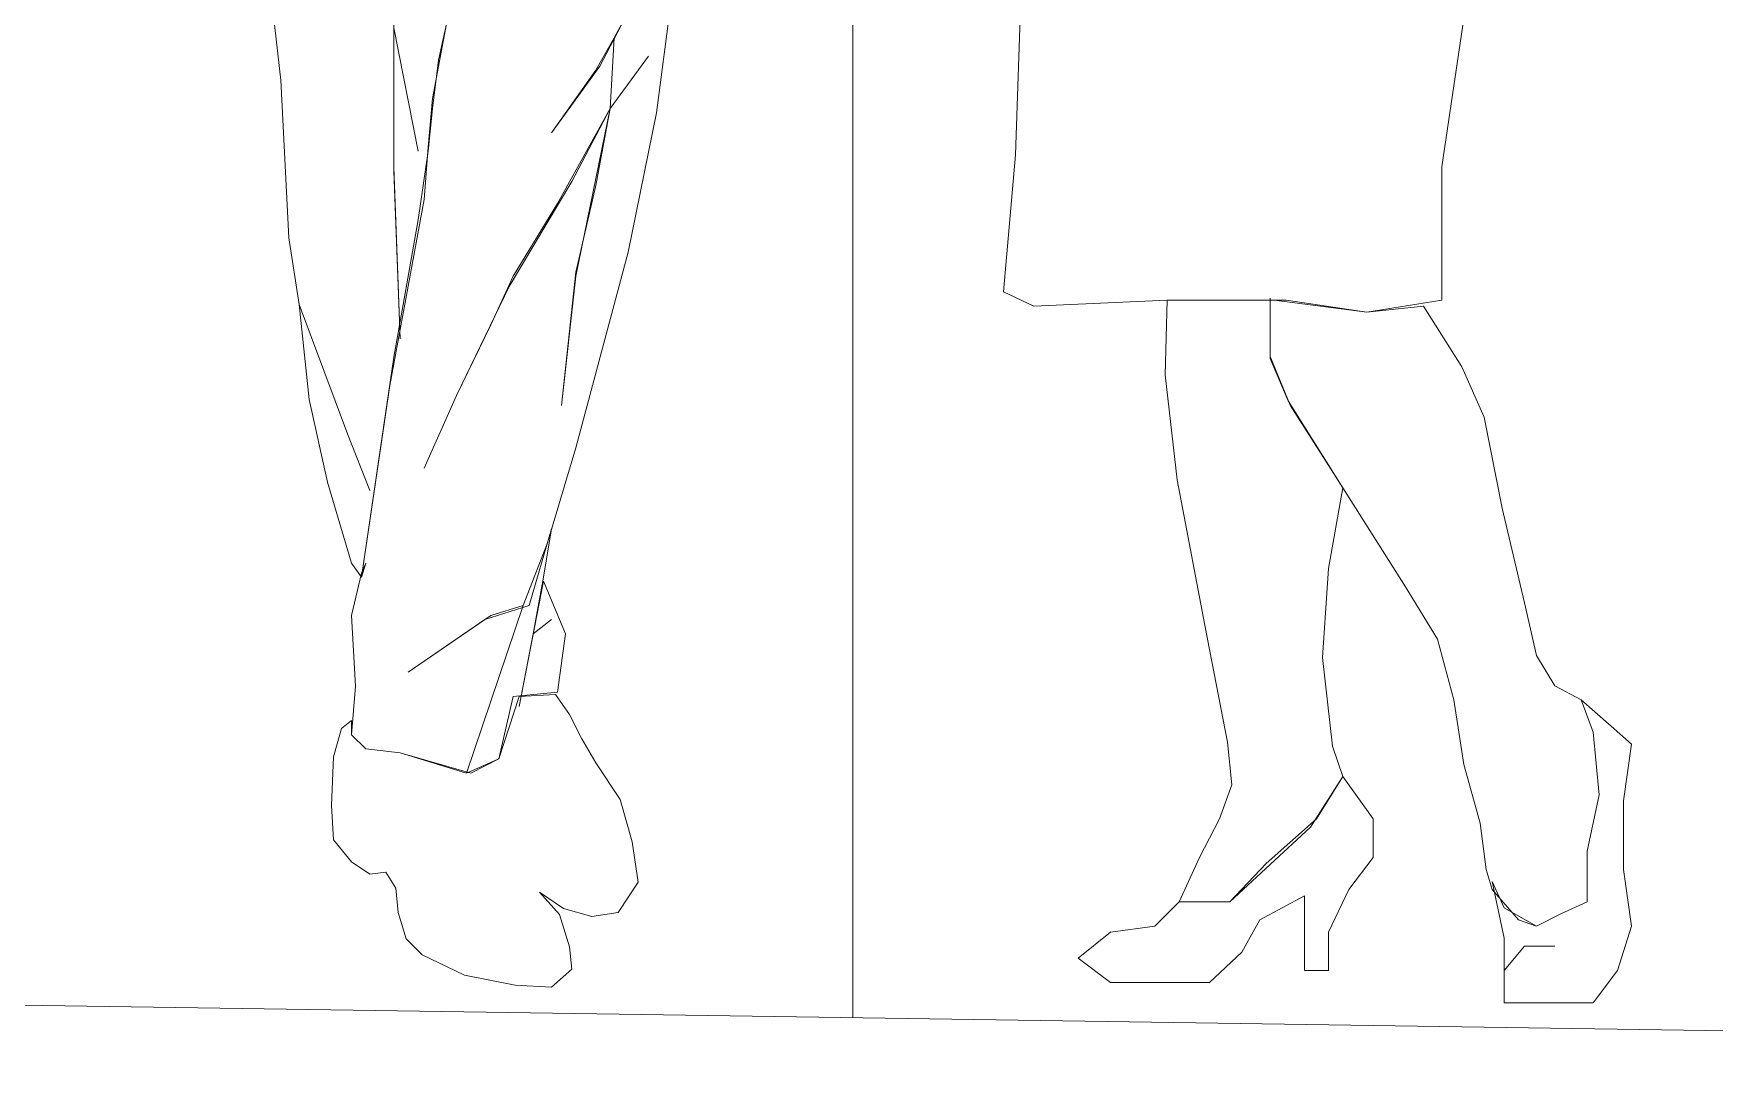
# Model space of a CAD drawing. Extents: x -2611510 to 954358, y -247163 to 181535.
# Drawn here: x 795525 to 796527, y -230495 to -229884 of the extents above; entities that cross this region are included whole.
import ezdxf

# ---------------------------------------------------------------- set-up
doc = ezdxf.new("R2010")
doc.units = 0
doc.linetypes.add('CONTINOUS', pattern=[0])
for name, color, linetype, lineweight in [('PEOPLE', 1, 'Continuous', 0), ('文字', 7, 'Continuous', 15), ('标注', 3, 'Continuous', 18)]:
    doc.layers.add(name, color=color, linetype=linetype, lineweight=lineweight)
doc.layers.add('PP-COM', color=7, linetype='Continuous')
doc.styles.get("Standard").update_dxf_attribs({"font": '仿宋_GB2312.TTF', "width": 0.7})

# ---------------------------------------------------------------- blocks, each defined once
blk = doc.blocks.new('6')
at = {"layer": 'PEOPLE', "color": 155, "linetype": 'Continuous'}
for p, q in [((5291.8534, -3076.4242, -3.1795), (5291.9036, -3076.1945, -3.1795)), ((5292.1386, -3076.4929, -3.1795), (5292.1703, -3076.2499, -3.1795)), ((5291.6263, -3076.2684, -3.1795), (5291.6474, -3076.4506, -3.1795)), ((5291.7953, -3076.3133, -3.1795), (5291.7953, -3076.5694, -3.1795)), ((5292.1333, -3076.3001, -3.1795), (5292.0646, -3076.4321, -3.1795)), ((5292.0831, -3076.3952, -3.1795), (5292.128, -3076.3133, -3.1795)), ((5291.7953, -3076.382, -3.1795), (5291.827, -3076.543, -3.1795)), ((5291.827, -3076.543, -3.1795), (5291.7953, -3076.382, -3.1795)), ((5291.7953, -3076.5642, -3.1795), (5291.7953, -3076.382, -3.1795)), ((5291.8639, -3076.3767, -3.1795), (5291.8455, -3076.4744, -3.1795)), ((5292.0593, -3076.4374, -3.1795), (5292.0831, -3076.3952, -3.1795)), ((5292.0831, -3076.3952, -3.1795), (5292.0778, -3076.4876, -3.1795)), ((5292.0778, -3076.4876, -3.1795), (5292.0831, -3076.3952, -3.1795)), ((5291.8455, -3076.4876, -3.1795), (5291.8534, -3076.4242, -3.1795)), ((5292.0778, -3076.4876, -3.1795), (5292.128, -3076.4189, -3.1795)), ((5292.128, -3076.4189, -3.1795), (5292.0778, -3076.4876, -3.1795)), ((5292.0646, -3076.4321, -3.1795), (5292.0013, -3076.5193, -3.1795)), ((5292.0013, -3076.5193, -3.1795), (5292.0593, -3076.4374, -3.1795)), ((5291.6474, -3076.4506, -3.1795), (5291.658, -3076.6566, -3.1795)), ((5291.8455, -3076.4744, -3.1795), (5291.8402, -3076.5378, -3.1795)), ((5291.8402, -3076.543, -3.1795), (5291.8455, -3076.4876, -3.1795)), ((5292.0092, -3076.6117, -3.1795), (5292.0778, -3076.4876, -3.1795)), ((5292.0778, -3076.4876, -3.1795), (5292.0277, -3076.5827, -3.1795)), ((5292.0329, -3076.7068, -3.1795), (5292.0778, -3076.4876, -3.1795)), ((5292.0778, -3076.4876, -3.1795), (5292.0593, -3076.5879, -3.1795)), ((5292.1016, -3076.6751, -3.1795), (5292.1386, -3076.4929, -3.1795)), ((5291.827, -3076.6328, -3.1795), (5291.8402, -3076.543, -3.1795)), ((5291.8402, -3076.5378, -3.1795), (5291.8349, -3076.6064, -3.1795)), ((5291.8032, -3076.7886, -3.1795), (5291.7953, -3076.5642, -3.1795)), ((5291.7953, -3076.5694, -3.1795), (5291.8032, -3076.7886, -3.1795)), ((5292.0277, -3076.5827, -3.1795), (5291.9458, -3076.72, -3.1795)), ((5292.0593, -3076.5879, -3.1795), (5292.0329, -3076.7015, -3.1795)), ((5291.8349, -3076.6064, -3.1795), (5291.79, -3076.8494, -3.1795)), ((5291.9511, -3076.7068, -3.1795), (5292.0092, -3076.6117, -3.1795)), ((5291.7953, -3076.8124, -3.1795), (5291.827, -3076.6328, -3.1795)), ((5291.658, -3076.6566, -3.1795), (5291.6712, -3076.7437, -3.1795)), ((5292.0329, -3076.9312, -3.1795), (5292.1016, -3076.6751, -3.1795)), ((5291.922, -3076.7701, -3.1795), (5291.9511, -3076.7068, -3.1795)), ((5292.0329, -3076.7015, -3.1795), (5292.0145, -3076.8758, -3.1795)), ((5292.0145, -3076.8758, -3.1795), (5292.0329, -3076.7068, -3.1795)), ((5291.9458, -3076.72, -3.1795), (5291.8771, -3076.8625, -3.1795)), ((5291.6712, -3076.7437, -3.1795), (5291.7346, -3076.9127, -3.1795)), ((5291.7346, -3076.9127, -3.1795), (5291.6712, -3076.7437, -3.1795)), ((5291.6712, -3076.7437, -3.1795), (5291.6844, -3076.8678, -3.1795)), ((5291.8771, -3076.8625, -3.1795), (5291.922, -3076.7701, -3.1795)), ((5291.753, -3077.1002, -3.1795), (5291.7953, -3076.8124, -3.1795)), ((5291.79, -3076.8494, -3.1795), (5291.753, -3077.1002, -3.1795)), ((5291.8771, -3076.8625, -3.1795), (5291.8349, -3076.9576, -3.1795)), ((5291.8349, -3076.9576, -3.1795), (5291.8771, -3076.8625, -3.1795)), ((5291.6844, -3076.8678, -3.1795), (5291.7082, -3076.9761, -3.1795)), ((5291.7346, -3076.9127, -3.1795), (5291.7636, -3076.9867, -3.1795)), ((5291.7636, -3076.9867, -3.1795), (5291.7346, -3076.9127, -3.1795)), ((5291.996, -3077.0553, -3.1795), (5292.0329, -3076.9312, -3.1795)), ((5291.7082, -3076.9761, -3.1795), (5291.7398, -3077.0817, -3.1795)), ((5292.0013, -3077.0368, -3.1795), (5291.9722, -3077.1372, -3.1795)), ((5291.9907, -3077.1002, -3.1795), (5292.0013, -3077.0368, -3.1795)), ((5291.9643, -3077.1372, -3.1795), (5291.996, -3077.0553, -3.1795)), ((5291.7398, -3077.0817, -3.1795), (5291.753, -3077.1002, -3.1795)), ((5291.753, -3077.1002, -3.1795), (5291.7583, -3077.0817, -3.1795)), ((5291.7583, -3077.0817, -3.1795), (5291.753, -3077.0949, -3.1795)), ((5291.753, -3077.0949, -3.1795), (5291.7398, -3077.1504, -3.1795)), ((5291.9907, -3077.1055, -3.1795), (5291.959, -3077.2692, -3.1795)), ((5291.9775, -3077.1741, -3.1795), (5291.9907, -3077.1002, -3.1795)), ((5292.0197, -3077.1741, -3.1795), (5291.9907, -3077.1055, -3.1795)), ((5291.7398, -3077.1504, -3.1795), (5291.7451, -3077.2428, -3.1795)), ((5291.8138, -3077.2243, -3.1795), (5291.922, -3077.1504, -3.1795)), ((5291.9643, -3077.1372, -3.1795), (5291.8903, -3077.3563, -3.1795)), ((5291.8903, -3077.3563, -3.1795), (5291.9643, -3077.1372, -3.1795)), ((5291.9722, -3077.1372, -3.1795), (5291.9141, -3077.1557, -3.1795)), ((5291.922, -3077.1504, -3.1795), (5291.9643, -3077.1372, -3.1795)), ((5291.9141, -3077.1557, -3.1795), (5291.8138, -3077.2243, -3.1795)), ((5291.959, -3077.2692, -3.1795), (5291.9775, -3077.1741, -3.1795)), ((5291.9775, -3077.1741, -3.1795), (5292.0013, -3077.1557, -3.1795)), ((5292.0013, -3077.1557, -3.1795), (5291.9775, -3077.1741, -3.1795)), ((5292.0092, -3077.2507, -3.1795), (5292.0197, -3077.1741, -3.1795)), ((5291.7451, -3077.2428, -3.1795), (5291.7398, -3077.3062, -3.1795)), ((5291.959, -3077.256, -3.1795), (5291.9326, -3077.3379, -3.1795)), ((5291.9326, -3077.3379, -3.1795), (5291.9511, -3077.256, -3.1795)), ((5291.9511, -3077.256, -3.1795), (5292.0092, -3077.2507, -3.1795)), ((5292.0065, -3077.2534, -3.1795), (5291.959, -3077.256, -3.1795)), ((5292.025, -3077.2798, -3.1795), (5292.0065, -3077.2534, -3.1795)), ((5292.0409, -3077.3114, -3.1795), (5292.025, -3077.2798, -3.1795)), ((5291.7266, -3077.2982, -3.1795), (5291.7161, -3077.3352, -3.1795)), ((5291.7398, -3077.2877, -3.1795), (5291.7266, -3077.2982, -3.1795)), ((5291.7398, -3077.3062, -3.1795), (5291.7398, -3077.2877, -3.1795)), ((5291.7398, -3077.2877, -3.1795), (5291.7398, -3077.2877, -3.1795)), ((5291.7583, -3077.3246, -3.1795), (5291.7398, -3077.3062, -3.1795)), ((5291.7398, -3077.3062, -3.1795), (5291.7583, -3077.3246, -3.1795)), ((5291.8032, -3077.3299, -3.1795), (5291.7583, -3077.3246, -3.1795)), ((5291.7583, -3077.3246, -3.1795), (5291.8032, -3077.3299, -3.1795)), ((5292.0593, -3077.3431, -3.1795), (5292.0409, -3077.3114, -3.1795)), ((5291.7161, -3077.3352, -3.1795), (5291.7134, -3077.3986, -3.1795)), ((5291.8903, -3077.3563, -3.1795), (5291.8032, -3077.3299, -3.1795)), ((5291.8032, -3077.3299, -3.1795), (5291.8956, -3077.3563, -3.1795)), ((5291.9326, -3077.3379, -3.1795), (5291.8903, -3077.3563, -3.1795)), ((5291.8956, -3077.3563, -3.1795), (5291.9326, -3077.3379, -3.1795)), ((5292.091, -3077.3907, -3.1795), (5292.0593, -3077.3431, -3.1795)), ((5292.1069, -3077.4461, -3.1795), (5292.091, -3077.3907, -3.1795)), ((5291.7134, -3077.3986, -3.1795), (5291.7161, -3077.4435, -3.1795)), ((5291.7161, -3077.4435, -3.1795), (5291.7398, -3077.4725, -3.1795)), ((5292.1148, -3077.4989, -3.1795), (5292.1069, -3077.4461, -3.1795)), ((5291.7398, -3077.4725, -3.1795), (5291.7636, -3077.4884, -3.1795)), ((5291.7636, -3077.4884, -3.1795), (5291.7847, -3077.4857, -3.1795)), ((5291.7847, -3077.4857, -3.1795), (5291.7979, -3077.5069, -3.1795)), ((5292.0884, -3077.5385, -3.1795), (5292.1148, -3077.4989, -3.1795)), ((5291.7979, -3077.5069, -3.1795), (5291.8006, -3077.5385, -3.1795)), ((5292.0118, -3077.5412, -3.1795), (5291.9854, -3077.5121, -3.1795)), ((5291.9854, -3077.5121, -3.1795), (5292.0171, -3077.5333, -3.1795)), ((5291.8006, -3077.5385, -3.1795), (5291.8111, -3077.5729, -3.1795)), ((5292.025, -3077.5834, -3.1795), (5292.0118, -3077.5412, -3.1795)), ((5292.0171, -3077.5333, -3.1795), (5292.0541, -3077.5438, -3.1795)), ((5292.0541, -3077.5438, -3.1795), (5292.0884, -3077.5385, -3.1795)), ((5291.8111, -3077.5729, -3.1795), (5291.8323, -3077.594, -3.1795)), ((5292.0277, -3077.6125, -3.1795), (5292.025, -3077.5834, -3.1795)), ((5291.8323, -3077.594, -3.1795), (5291.8877, -3077.6204, -3.1795)), ((5292.0013, -3077.6362, -3.1795), (5292.0277, -3077.6125, -3.1795)), ((5291.8877, -3077.6204, -3.1795), (5291.9537, -3077.6336, -3.1795)), ((5291.9537, -3077.6336, -3.1795), (5292.0013, -3077.6362, -3.1795))]:
    blk.add_line(p, q, dxfattribs=at)
at = {"layer": 'PEOPLE', "linetype": 'Continuous'}
for p, q in [((5292.6162, -3076.3022, -3.1795), (5292.6082, -3076.5478, -3.1795)), ((5293.1653, -3076.5636, -3.1795), (5293.1996, -3076.3339, -3.1795)), ((5292.6082, -3076.5478, -3.1795), (5292.5924, -3076.7273, -3.1795)), ((5293.1653, -3076.7378, -3.1795), (5293.1653, -3076.5636, -3.1795)), ((5292.5924, -3076.7273, -3.1795), (5292.632, -3076.7458, -3.1795)), ((5292.9409, -3076.8118, -3.1795), (5292.9409, -3076.7352, -3.1795)), ((5292.9409, -3076.7352, -3.1795), (5292.9409, -3076.8144, -3.1795)), ((5292.632, -3076.7458, -3.1795), (5292.8062, -3076.7378, -3.1795)), ((5292.8062, -3076.7378, -3.1795), (5292.8036, -3076.8355, -3.1795)), ((5292.8062, -3076.7378, -3.1795), (5292.8062, -3076.7378, -3.1795)), ((5292.8062, -3076.7378, -3.1795), (5292.962, -3076.7378, -3.1795)), ((5292.9462, -3076.7378, -3.1795), (5292.8062, -3076.7378, -3.1795)), ((5293.0676, -3076.7537, -3.1795), (5292.9462, -3076.7378, -3.1795)), ((5292.962, -3076.7378, -3.1795), (5293.0676, -3076.7537, -3.1795)), ((5293.0676, -3076.7537, -3.1795), (5293.1653, -3076.7378, -3.1795)), ((5293.1415, -3076.7458, -3.1795), (5293.0676, -3076.7537, -3.1795)), ((5293.1917, -3076.825, -3.1795), (5293.1415, -3076.7458, -3.1795)), ((5292.9673, -3076.8751, -3.1795), (5292.9409, -3076.8118, -3.1795)), ((5292.9409, -3076.8144, -3.1795), (5292.9646, -3076.8698, -3.1795)), ((5292.8036, -3076.8355, -3.1795), (5292.8194, -3076.9728, -3.1795)), ((5293.2207, -3076.891, -3.1795), (5293.1917, -3076.825, -3.1795)), ((5292.9646, -3076.8698, -3.1795), (5293.0359, -3076.9834, -3.1795)), ((5293.0359, -3076.9834, -3.1795), (5292.9673, -3076.8751, -3.1795)), ((5293.2445, -3077.0098, -3.1795), (5293.2207, -3076.891, -3.1795)), ((5292.8194, -3076.9728, -3.1795), (5292.859, -3077.1814, -3.1795)), ((5293.0174, -3077.089, -3.1795), (5293.0359, -3076.9834, -3.1795)), ((5293.0359, -3076.9834, -3.1795), (5293.1178, -3077.1127, -3.1795)), ((5293.2735, -3077.1339, -3.1795), (5293.2445, -3077.0098, -3.1795)), ((5293.0095, -3077.2051, -3.1795), (5293.0174, -3077.089, -3.1795)), ((5293.1178, -3077.1127, -3.1795), (5293.16, -3077.1814, -3.1795)), ((5293.2894, -3077.2025, -3.1795), (5293.2735, -3077.1339, -3.1795)), ((5292.859, -3077.1814, -3.1795), (5292.8854, -3077.316, -3.1795)), ((5293.16, -3077.1814, -3.1795), (5293.1811, -3077.2606, -3.1795)), ((5293.0227, -3077.3213, -3.1795), (5293.0095, -3077.2051, -3.1795)), ((5293.3131, -3077.2421, -3.1795), (5293.2894, -3077.2025, -3.1795)), ((5293.1811, -3077.2606, -3.1795), (5293.1943, -3077.3451, -3.1795)), ((5293.3475, -3077.2606, -3.1795), (5293.3131, -3077.2421, -3.1795)), ((5293.3475, -3077.2606, -3.1795), (5293.3475, -3077.2606, -3.1795)), ((5293.3633, -3077.3028, -3.1795), (5293.3475, -3077.2606, -3.1795)), ((5293.3475, -3077.2606, -3.1795), (5293.3633, -3077.3028, -3.1795)), ((5293.3871, -3077.2949, -3.1795), (5293.3475, -3077.2606, -3.1795)), ((5293.3712, -3077.3847, -3.1795), (5293.3633, -3077.3028, -3.1795)), ((5293.3633, -3077.3028, -3.1795), (5293.3712, -3077.3847, -3.1795)), ((5293.4135, -3077.3187, -3.1795), (5293.3871, -3077.2949, -3.1795)), ((5292.8854, -3077.316, -3.1795), (5292.8907, -3077.3715, -3.1795)), ((5293.0359, -3077.3609, -3.1795), (5293.0227, -3077.3213, -3.1795)), ((5293.4029, -3077.3926, -3.1795), (5293.4135, -3077.3187, -3.1795)), ((5293.1943, -3077.3451, -3.1795), (5293.2155, -3077.4216, -3.1795)), ((5292.8907, -3077.3715, -3.1795), (5292.8749, -3077.4163, -3.1795)), ((5292.9937, -3077.4269, -3.1795), (5293.0359, -3077.3609, -3.1795)), ((5293.0359, -3077.3609, -3.1795), (5293.0016, -3077.4163, -3.1795)), ((5293.0755, -3077.4163, -3.1795), (5293.0359, -3077.3609, -3.1795)), ((5293.0359, -3077.3609, -3.1795), (5293.0359, -3077.3609, -3.1795)), ((5293.3554, -3077.4586, -3.1795), (5293.3712, -3077.3847, -3.1795)), ((5293.3712, -3077.3847, -3.1795), (5293.3554, -3077.4586, -3.1795)), ((5293.4029, -3077.4823, -3.1795), (5293.4029, -3077.3926, -3.1795)), ((5292.8749, -3077.4163, -3.1795), (5292.8485, -3077.4665, -3.1795)), ((5293.0016, -3077.4163, -3.1795), (5292.9356, -3077.4744, -3.1795)), ((5293.0755, -3077.4665, -3.1795), (5293.0755, -3077.4163, -3.1795)), ((5292.8881, -3077.5246, -3.1795), (5292.9937, -3077.4269, -3.1795)), ((5293.2155, -3077.4216, -3.1795), (5293.2234, -3077.4823, -3.1795)), ((5293.3554, -3077.5246, -3.1795), (5293.3554, -3077.4586, -3.1795)), ((5293.3554, -3077.4586, -3.1795), (5293.3554, -3077.5246, -3.1795)), ((5292.8485, -3077.4665, -3.1795), (5292.8221, -3077.5246, -3.1795)), ((5292.9356, -3077.4744, -3.1795), (5292.8881, -3077.5246, -3.1795)), ((5293.0438, -3077.5087, -3.1795), (5293.0755, -3077.4665, -3.1795)), ((5293.2234, -3077.4823, -3.1795), (5293.2313, -3077.5087, -3.1795)), ((5293.4135, -3077.5563, -3.1795), (5293.4029, -3077.4823, -3.1795)), ((5293.2471, -3077.5325, -3.1795), (5293.2313, -3077.4982, -3.1795)), ((5293.2313, -3077.4982, -3.1795), (5293.2471, -3077.5721, -3.1795)), ((5292.8221, -3077.5246, -3.1795), (5292.7904, -3077.5563, -3.1795)), ((5292.8221, -3077.5246, -3.1795), (5292.8881, -3077.5246, -3.1795)), ((5292.8881, -3077.5246, -3.1795), (5292.8221, -3077.5246, -3.1795)), ((5292.9277, -3077.5483, -3.1795), (5292.9858, -3077.5167, -3.1795)), ((5292.9858, -3077.5167, -3.1795), (5292.9858, -3077.5563, -3.1795)), ((5293.0174, -3077.5642, -3.1795), (5293.0438, -3077.5087, -3.1795)), ((5293.2313, -3077.5087, -3.1795), (5293.2656, -3077.5483, -3.1795)), ((5293.3211, -3077.5404, -3.1795), (5293.3554, -3077.5246, -3.1795)), ((5293.3554, -3077.5246, -3.1795), (5293.3211, -3077.5404, -3.1795)), ((5292.9039, -3077.5906, -3.1795), (5292.9277, -3077.5483, -3.1795)), ((5293.2894, -3077.5563, -3.1795), (5293.2471, -3077.5325, -3.1795)), ((5293.2656, -3077.5483, -3.1795), (5293.2894, -3077.5563, -3.1795)), ((5293.2894, -3077.5563, -3.1795), (5293.3211, -3077.5404, -3.1795)), ((5293.3211, -3077.5404, -3.1795), (5293.2894, -3077.5563, -3.1795)), ((5292.7323, -3077.5642, -3.1795), (5292.6901, -3077.5985, -3.1795)), ((5292.7904, -3077.5563, -3.1795), (5292.7323, -3077.5642, -3.1795)), ((5292.9858, -3077.5563, -3.1795), (5292.9858, -3077.6143, -3.1795)), ((5293.0174, -3077.6143, -3.1795), (5293.0174, -3077.5642, -3.1795)), ((5293.395, -3077.6143, -3.1795), (5293.4135, -3077.5563, -3.1795)), ((5292.8617, -3077.6302, -3.1795), (5292.9039, -3077.5906, -3.1795)), ((5293.2471, -3077.5721, -3.1795), (5293.2471, -3077.6143, -3.1795)), ((5293.2471, -3077.6143, -3.1795), (5293.2735, -3077.5827, -3.1795)), ((5293.2735, -3077.5827, -3.1795), (5293.2471, -3077.6143, -3.1795)), ((5293.2735, -3077.5827, -3.1795), (5293.3131, -3077.5827, -3.1795)), ((5293.3131, -3077.5827, -3.1795), (5293.2735, -3077.5827, -3.1795)), ((5292.6901, -3077.5985, -3.1795), (5292.7323, -3077.6302, -3.1795)), ((5292.9858, -3077.6143, -3.1795), (5293.0174, -3077.6143, -3.1795)), ((5293.2471, -3077.6143, -3.1795), (5293.2471, -3077.6566, -3.1795)), ((5293.3633, -3077.6566, -3.1795), (5293.395, -3077.6143, -3.1795)), ((5292.7323, -3077.6302, -3.1795), (5292.8617, -3077.6302, -3.1795)), ((5293.2471, -3077.6566, -3.1795), (5293.3633, -3077.6566, -3.1795))]:
    blk.add_line(p, q, dxfattribs=at)
at = {"layer": 'PEOPLE', "text_generation_flag": 4, "width": 0.8, "flags": 9}
for tag in ['XSIZE', 'YSIZE']:
    blk.add_attdef(tag, (5292.9858, -3077.6143, -3.1795), '', height=0.000864, rotation=180, dxfattribs=at)
at = {"layer": 'PEOPLE', "color": 155, "linetype": 'Continuous', "text_generation_flag": 4, "width": 0.8, "flags": 9}
for tag in ['YSIZE', 'XSIZE']:
    blk.add_attdef(tag, (5291.8877, -3077.6204, -3.1795), '', height=0.000864, rotation=180, dxfattribs=at)

msp = doc.modelspace()

# ---------------------------------------------------------------- linework, layer by layer
at = {"layer": '文字'}
msp.add_line((796013.3, -230470), (796013.3, -222536.6), dxfattribs=at)
at = {"layer": '标注'}
msp.add_line((797666.3, -230494.8), (791666.3, -230404.8), dxfattribs=at)

# ---------------------------------------------------------------- block references
at = {"layer": 'PP-COM', "color": 7, "linetype": 'CONTINOUS', "xscale": 455.625, "yscale": 455.625, "zscale": 455.625}
msp.add_blockref('6', (-1615334.3, 1171796.2, -28707.3), dxfattribs=at)

doc.saveas('drawing.dxf')
